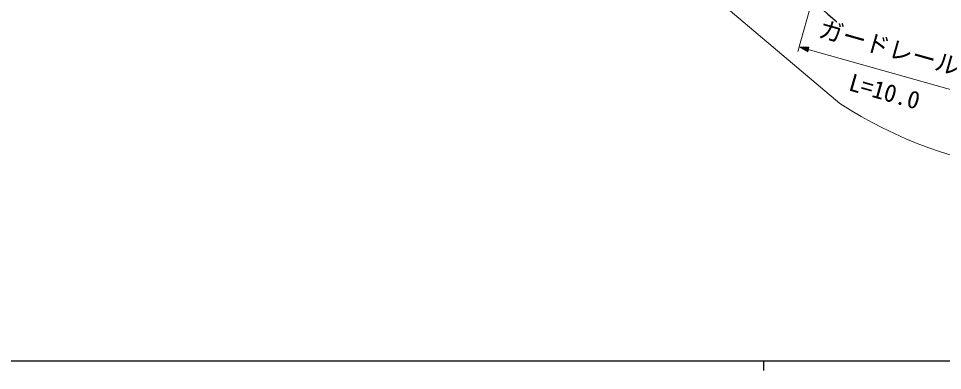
# Model space of a CAD drawing. Units: millimetres, scale not verified. Extents: x 40000 to 680000, y 20000 to 380000.
# Drawn here: x 90700 to 186575, y 204000 to 240565 of the extents above; entities that cross this region are included whole.
import ezdxf
from ezdxf.enums import TextEntityAlignment as Align

# ---------------------------------------------------------------- set-up
doc = ezdxf.new("R2010")
doc.units = ezdxf.units.MM
doc.header["$LTSCALE"] = 1000
for name, color, linetype, lineweight in [('M-BGD', 7, 'Continuous', 25), ('M-STR-HTXT', 7, 'Continuous', 13), ('M-TTL-BAND', 7, 'Continuous', 25)]:
    doc.layers.add(name, color=color, linetype=linetype, lineweight=lineweight)
doc.styles.add('ＭＳ ゴシック', font='')
doc.styles.get('ＭＳ ゴシック').set_extended_font_data('MS Gothic')

msp = doc.modelspace()

# ---------------------------------------------------------------- linework, layer by layer
at = {"layer": 'M-BGD'}
msp.add_open_spline([(145484, 284494), (146444, 283059), (146717, 282665), (147431, 281446), (148022, 280437), (148337, 279862), (148870, 278822), (150701, 275254), (151363, 273079), (153188, 269508), (154374, 267189), (155091, 265915), (156406, 263666), (157193, 262319), (157674, 261589), (158522, 260280), (159495, 258779), (160030, 257930), (161062, 256470), (162181, 254887), (162841, 254024), (164026, 252490), (164904, 251354), (165391, 250713), (166312, 249612), (167725, 247922), (168519, 246974), (170037, 245378), (172083, 243228), (172898, 242565), (175608, 240209)], degree=3, knots=[0, 0, 0, 0, 1, 1, 1, 2, 2, 2, 3, 3, 3, 4, 4, 4, 5, 5, 5, 6, 6, 6, 7, 7, 7, 8, 8, 8, 9, 9, 9, 10, 10, 10, 10], dxfattribs=at)
at = {"layer": 'M-STR-HTXT'}
for p, q in [((131463, 269354), (175923, 231747)), ((173396, 243646), (171554, 237141)), ((171690, 237622), (172584, 237109)), ((171690, 237622), (172720, 237590)), ((171690, 237622), (172652, 237349)), ((172638, 237301), (171869, 237519)), ((172666, 237398), (171896, 237616)), ((172047, 237417), (172625, 237253)), ((172102, 237609), (172679, 237446)), ((172611, 237205), (172226, 237314)), ((172693, 237494), (172308, 237603)), ((172405, 237211), (172597, 237157)), ((172514, 237596), (172706, 237542)), ((172584, 237109), (172720, 237590)), ((172652, 237349), (188114, 232971))]:
    msp.add_line(p, q, dxfattribs=at)
msp.add_arc((200381, 269134), 44676, 236.8076, 289.515, dxfattribs=at)
at = {"layer": 'M-TTL-BAND'}
for p, q in [((40000, 205000), (579000, 205000)), ((168000, 205000), (168000, 204000))]:
    msp.add_line(p, q, dxfattribs=at)

# ---------------------------------------------------------------- texts
at = {"layer": 'M-STR-HTXT', "style": 'ＭＳ ゴシック'}
for s, p in [('ガードレール', (180656, 236122)), ('L=10.0', (180172, 231577))]:
    msp.add_text(s, height=1833, rotation=344.188, dxfattribs=at).set_placement(p, align=Align.BOTTOM_CENTER)

doc.saveas('drawing.dxf')
